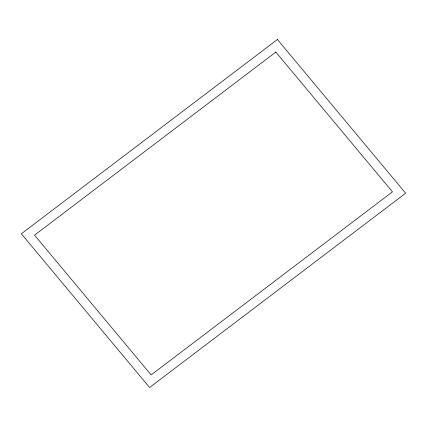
<?xml version="1.0" encoding="UTF-8"?>
<svg xmlns="http://www.w3.org/2000/svg" width="427" height="427" viewBox="0 0 427 427"><rect width="100%" height="100%" fill="white"/><g stroke="black" fill="none" stroke-linecap="round" stroke-linejoin="round"><path stroke-width="0.64" d="M277.411 39.492L21.35 233.782L149.589 387.508L405.65 193.217L277.411 39.492M275.847 52.073L34.55 235.16L151.153 374.927L392.45 191.84L275.847 52.073"/></g></svg>
